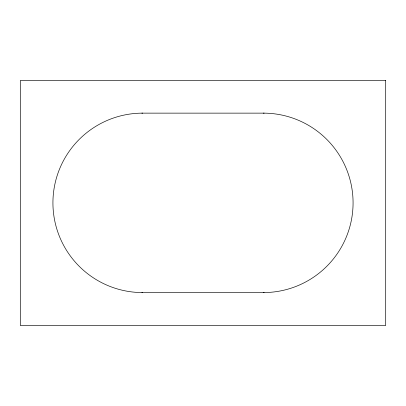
<?xml version="1.0" encoding="UTF-8"?>
<svg xmlns="http://www.w3.org/2000/svg" width="406" height="406" viewBox="0 0 406 406"><rect width="100%" height="100%" fill="white"/><g stroke="black" fill="none" stroke-linecap="round" stroke-linejoin="round"><path stroke-width="0.61" d="M141.897 113.137L264.103 113.137M141.897 292.574L264.103 292.574M263.357 113.137A89.721 89.721 0 0 1 353.073 202.853A89.721 89.721 0 0 1 263.357 292.574M142.643 292.574A89.721 89.721 0 0 1 52.927 202.853A89.721 89.721 0 0 1 142.643 113.137M385.7 80.51L20.3 80.51L20.3 325.49L385.7 325.49L385.7 80.51"/></g></svg>
